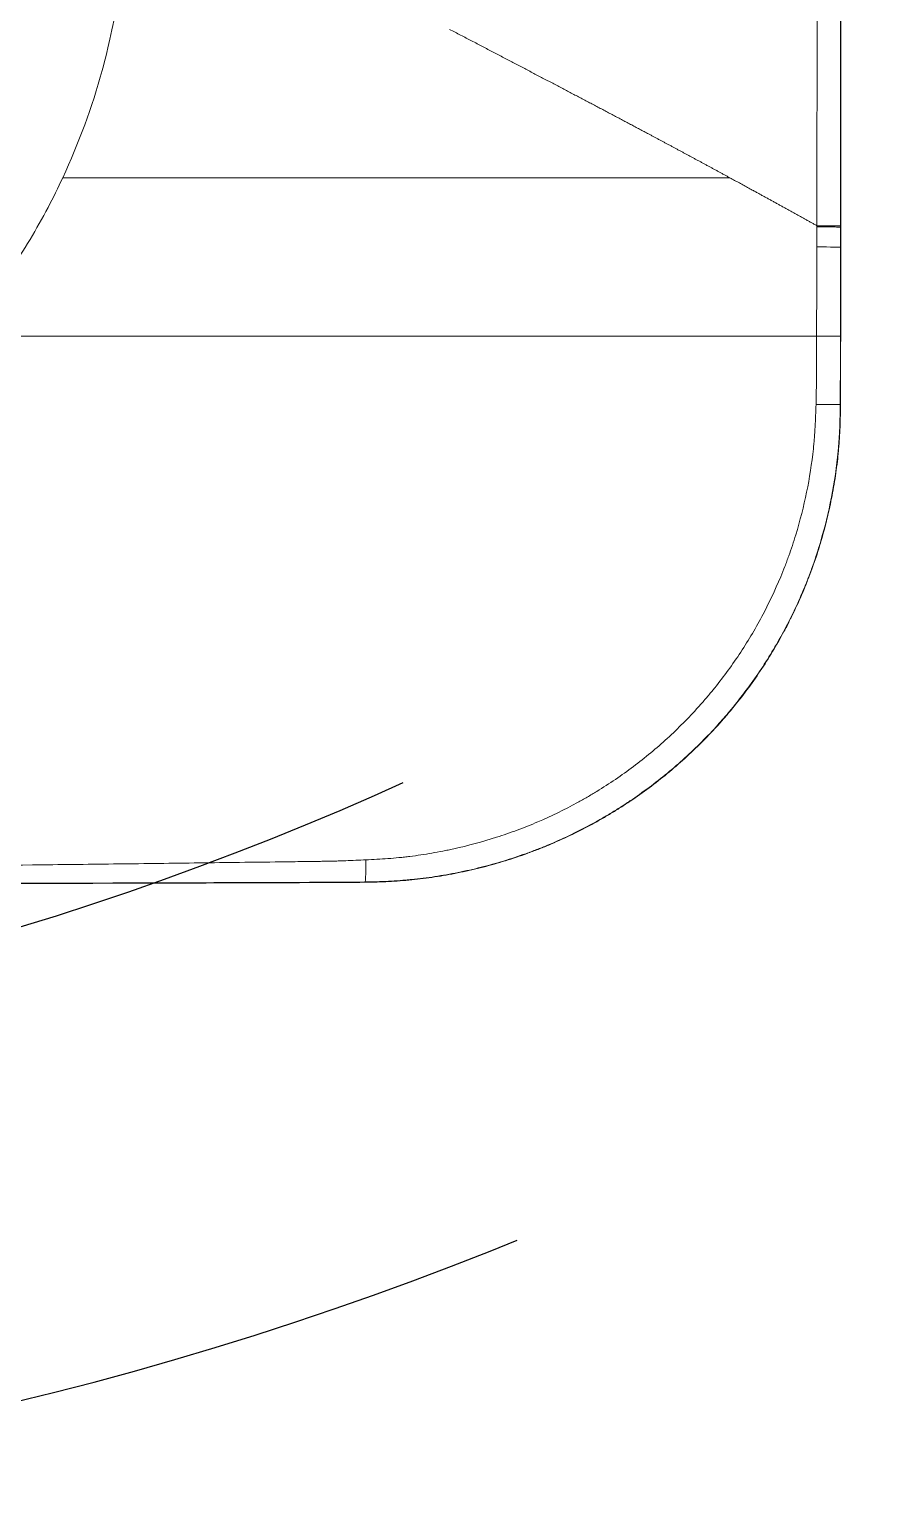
# Model space of a CAD drawing. Header units: inches. Extents: x 3778 to 56227, y -16914 to 35091.
# Drawn here: x 43339.2 to 43391.1, y -13116.6 to -13026.5 of the extents above; entities that cross this region are included whole.
import ezdxf

# ---------------------------------------------------------------- set-up
doc = ezdxf.new("R2010")
doc.units = ezdxf.units.IN
doc.header["$LTSCALE"] = 100
doc.header["$MEASUREMENT"] = 0
doc.linetypes.add('DH-HID2', pattern=[1.2, 0.8, -0.4])
doc.layers.add('2-con', color=2, linetype='Continuous')
doc.layers.add('FU-FURM', color=251, linetype='DH-HID2')
doc.layers.add('mark-B', color=2, linetype='Continuous', lineweight=20)

# ---------------------------------------------------------------- blocks, each defined once
blk = doc.blocks.new('cjscjdeh')
at = {"layer": 'FU-FURM', "color": 8}
for centre, radius, start, end in [((151124.958, 67948.113), 194.252, 270.76696, 358.64347), ((151131.274, 67940.798), 213.601, 270.767, 358.64329)]:
    blk.add_arc(centre, radius, start, end, dxfattribs=at)
blk = doc.blocks.new('무풍1WAY 대형')
at = {"layer": 'mark-B'}
blk.add_line((-704.912, -39.105), (-704.93, -39.105), dxfattribs=at)
blk.add_ellipse((-702.621, -39.106), major_axis=(-2.29, 0.001), ratio=0.007334, start_param=0.013963, end_param=1.194464, dxfattribs=at)
for points, knots in [([(-704.915, -29.147), (-704.908, -28.67), (-704.895, -28.194), (-704.858, -27.482), (-704.843, -27.246), (-704.82, -26.951), (-704.815, -26.892), (-704.805, -26.774), (-704.8, -26.715), (-704.784, -26.538), (-704.773, -26.421), (-704.712, -25.833), (-704.651, -25.366), (-704.509, -24.434), (-704.426, -23.97), (-704.239, -23.047), (-704.134, -22.587), (-703.901, -21.671), (-703.774, -21.216), (-703.496, -20.309), (-703.346, -19.857), (-703.143, -19.295), (-703.102, -19.183), (-703.018, -18.959), (-702.975, -18.848), (-702.846, -18.515), (-702.757, -18.294), (-702.483, -17.636), (-702.29, -17.204), (-701.985, -16.563), (-701.881, -16.351), (-701.668, -15.93), (-701.559, -15.721), (-701.225, -15.098), (-700.992, -14.688), (-700.507, -13.881), (-700.254, -13.482), (-699.729, -12.697), (-699.457, -12.311), (-698.892, -11.549), (-698.599, -11.174), (-698.221, -10.712), (-698.144, -10.62), (-697.99, -10.438), (-697.913, -10.347), (-697.679, -10.076), (-697.522, -9.897), (-697.202, -9.545), (-697.041, -9.371), (-696.714, -9.028), (-696.549, -8.859), (-696.047, -8.357), (-695.705, -8.031), (-695.007, -7.397), (-694.65, -7.089), (-693.922, -6.49), (-693.55, -6.199), (-692.793, -5.634), (-692.407, -5.36), (-691.914, -5.029), (-691.815, -4.964), (-691.617, -4.834), (-691.317, -4.64), (-691.013, -4.452), (-690.706, -4.267), (-690.604, -4.205), (-690.398, -4.085), (-690.088, -3.905), (-689.776, -3.732), (-689.148, -3.395), (-688.303, -2.966), (-687.442, -2.58), (-686.898, -2.353), (-686.789, -2.308), (-686.57, -2.219), (-686.461, -2.176), (-686.131, -2.047), (-685.911, -1.964), (-685.246, -1.723), (-684.799, -1.573), (-684.122, -1.364), (-683.895, -1.296), (-683.44, -1.167), (-683.211, -1.106), (-682.521, -0.928), (-682.058, -0.82), (-681.473, -0.7), (-681.356, -0.676), (-681.121, -0.631), (-680.77, -0.565), (-680.418, -0.505), (-679.714, -0.395), (-679.244, -0.333), (-678.656, -0.27), (-678.539, -0.258), (-678.362, -0.241), (-678.303, -0.235), (-678.186, -0.225), (-677.891, -0.2), (-677.597, -0.18), (-676.889, -0.14), (-676.417, -0.124), (-675.945, -0.115)], [0, 0, 0, 0, 0.03125, 0.03125, 0.046875, 0.046875, 0.050781, 0.050781, 0.054687, 0.054687, 0.0625, 0.0625, 0.09375, 0.09375, 0.125, 0.125, 0.15625, 0.15625, 0.1875, 0.1875, 0.21875, 0.21875, 0.226563, 0.226563, 0.234375, 0.234375, 0.25, 0.25, 0.28125, 0.28125, 0.296875, 0.296875, 0.3125, 0.3125, 0.34375, 0.34375, 0.375, 0.375, 0.40625, 0.40625, 0.4375, 0.4375, 0.445312, 0.445312, 0.453125, 0.453125, 0.46875, 0.46875, 0.484375, 0.484375, 0.5, 0.5, 0.53125, 0.53125, 0.5625, 0.5625, 0.59375, 0.59375, 0.625, 0.625, 0.632812, 0.632812, 0.640625, 0.65625, 0.65625, 0.664062, 0.664062, 0.671875, 0.6875, 0.6875, 0.71875, 0.75, 0.75, 0.757812, 0.757812, 0.765625, 0.765625, 0.78125, 0.78125, 0.8125, 0.8125, 0.828125, 0.828125, 0.84375, 0.84375, 0.875, 0.875, 0.882812, 0.882812, 0.890625, 0.90625, 0.90625, 0.9375, 0.9375, 0.945312, 0.945312, 0.949219, 0.949219, 0.953125, 0.96875, 0.96875, 1, 1, 1, 1]), ([(-704.9, -29.451), (-704.898, -29.21), (-704.895, -28.969), (-704.883, -28.487), (-704.876, -28.247), (-704.855, -27.767), (-704.843, -27.528), (-704.819, -27.17), (-704.81, -27.051), (-704.791, -26.812), (-704.78, -26.693), (-704.679, -25.624), (-704.543, -24.682), (-704.18, -22.814), (-703.953, -21.888), (-703.542, -20.512), (-703.394, -20.056), (-703.193, -19.488), (-703.152, -19.374), (-703.069, -19.148), (-703.027, -19.034), (-702.898, -18.696), (-702.809, -18.472), (-702.353, -17.359), (-701.947, -16.493), (-701.278, -15.23), (-700.811, -14.4), (-700.304, -13.594), (-699.514, -12.402), (-698.947, -11.631), (-698.187, -10.698), (-698.032, -10.513), (-697.717, -10.146), (-697.239, -9.603), (-696.744, -9.081), (-696.068, -8.402), (-695.723, -8.072), (-695.017, -7.431), (-694.656, -7.119), (-693.921, -6.512), (-693.546, -6.218), (-692.781, -5.648), (-692.391, -5.371), (-691.794, -4.971), (-691.593, -4.839), (-691.188, -4.581), (-690.881, -4.391), (-690.57, -4.207), (-690.361, -4.085), (-690.257, -4.024), (-689.942, -3.845), (-689.731, -3.729), (-688.672, -3.16), (-687.807, -2.751), (-686.707, -2.293), (-686.485, -2.205), (-686.041, -2.033), (-685.818, -1.949), (-685.145, -1.708), (-684.693, -1.558), (-683.779, -1.279), (-683.319, -1.151), (-682.39, -0.915), (-681.921, -0.809), (-681.33, -0.69), (-681.211, -0.667), (-680.974, -0.622), (-680.618, -0.557), (-679.786, -0.421), (-679.073, -0.331), (-678.477, -0.27), (-678.358, -0.259), (-678.12, -0.238), (-677.763, -0.209), (-677.405, -0.187), (-676.689, -0.151), (-676.211, -0.138), (-675.733, -0.13)], [0, 0, 0, 0, 0.015625, 0.015625, 0.03125, 0.03125, 0.046875, 0.046875, 0.054688, 0.054688, 0.0625, 0.0625, 0.125, 0.125, 0.1875, 0.1875, 0.21875, 0.21875, 0.226563, 0.226563, 0.234375, 0.234375, 0.25, 0.25, 0.3125, 0.3125, 0.34375, 0.375, 0.375, 0.4375, 0.4375, 0.453125, 0.453125, 0.46875, 0.5, 0.5, 0.53125, 0.53125, 0.5625, 0.5625, 0.59375, 0.59375, 0.625, 0.625, 0.640625, 0.640625, 0.65625, 0.664063, 0.664063, 0.671875, 0.671875, 0.6875, 0.6875, 0.75, 0.75, 0.765625, 0.765625, 0.78125, 0.78125, 0.8125, 0.8125, 0.84375, 0.84375, 0.875, 0.875, 0.882813, 0.882813, 0.890625, 0.90625, 0.9375, 0.9375, 0.945313, 0.945313, 0.953125, 0.96875, 0.96875, 1, 1, 1, 1]), ([(-675.733, -0.13), (-675.737, -0.132), (-675.741, -0.141), (-675.748, -0.175), (-675.751, -0.199), (-675.755, -0.239), (-675.756, -0.248), (-675.758, -0.265), (-675.758, -0.275), (-675.761, -0.305), (-675.762, -0.326), (-675.766, -0.395), (-675.769, -0.448), (-675.773, -0.538), (-675.774, -0.569), (-675.776, -0.635), (-675.777, -0.67), (-675.78, -0.779), (-675.783, -0.933), (-675.785, -1.108), (-675.786, -1.224), (-675.786, -1.247), (-675.787, -1.294), (-675.787, -1.324), (-675.787, -1.355), (-675.787, -1.367), (-675.787, -1.373), (-675.787, -1.391), (-675.787, -1.427), (-675.788, -1.464), (-675.788, -1.489)], [0, 0, 0, 0, 0.125, 0.125, 0.25, 0.25, 0.28125, 0.28125, 0.3125, 0.3125, 0.375, 0.375, 0.5, 0.5, 0.5625, 0.5625, 0.625, 0.625, 0.75, 0.875, 0.875, 0.90625, 0.90625, 0.9375, 0.945312, 0.945312, 0.953125, 0.953125, 0.96875, 1, 1, 1, 1]), ([(-675.734, -0.111), (-674.908, -0.103), (-673.67, -0.095), (-672.432, -0.091), (-671.607, -0.088), (-671.194, -0.087), (-669.956, -0.083), (-668.718, -0.078), (-667.479, -0.074), (-666.654, -0.071), (-666.241, -0.069), (-662.527, -0.057), (-659.225, -0.046), (-649.319, -0.018), (-642.715, -0.006), (-636.111, -0.005)], [0, 0, 0, 0, 0.0625, 0.09375, 0.09375, 0.125, 0.125, 0.1875, 0.21875, 0.21875, 0.25, 0.25, 0.5, 0.5, 1, 1, 1, 1]), ([(-675.733, -0.13), (-675.321, -0.126), (-674.908, -0.122), (-674.289, -0.118), (-674.083, -0.117), (-673.67, -0.115), (-673.464, -0.114), (-672.845, -0.111), (-672.432, -0.11), (-671.607, -0.107), (-671.194, -0.106), (-669.956, -0.102), (-669.13, -0.099), (-667.479, -0.093), (-666.654, -0.09), (-662.527, -0.076), (-659.225, -0.065), (-652.621, -0.047), (-649.319, -0.039), (-644.366, -0.031), (-642.715, -0.029), (-640.239, -0.027), (-639.413, -0.026), (-637.762, -0.025), (-636.937, -0.025), (-636.111, -0.025)], [0, 0, 0, 0, 0.03125, 0.03125, 0.046875, 0.046875, 0.0625, 0.0625, 0.09375, 0.09375, 0.125, 0.125, 0.1875, 0.1875, 0.25, 0.25, 0.5, 0.5, 0.75, 0.75, 0.875, 0.875, 0.9375, 0.9375, 1, 1, 1, 1]), ([(-675.788, -1.489), (-676.239, -1.509), (-676.689, -1.534), (-677.365, -1.585), (-677.59, -1.604), (-677.927, -1.637), (-678.039, -1.649), (-678.264, -1.674), (-678.376, -1.688), (-678.937, -1.758), (-679.386, -1.824), (-680.057, -1.94), (-680.393, -2.001), (-680.728, -2.069), (-680.952, -2.116), (-681.063, -2.14), (-682.066, -2.36), (-682.941, -2.597), (-684.231, -3.011), (-684.657, -3.159), (-685.502, -3.474), (-685.92, -3.642), (-687.164, -4.175), (-687.977, -4.57), (-688.974, -5.116), (-689.173, -5.228), (-689.469, -5.399), (-689.567, -5.457), (-689.763, -5.574), (-689.861, -5.633), (-690.347, -5.93), (-690.729, -6.177), (-691.478, -6.687), (-691.845, -6.95), (-692.566, -7.493), (-692.92, -7.773), (-693.613, -8.35), (-693.953, -8.646), (-694.619, -9.255), (-694.945, -9.568), (-695.582, -10.211), (-695.894, -10.541), (-696.35, -11.048), (-696.501, -11.219), (-696.798, -11.566), (-696.944, -11.741), (-697.663, -12.624), (-698.2, -13.352), (-698.949, -14.478), (-699.189, -14.859), (-699.651, -15.632), (-699.873, -16.024), (-700.51, -17.217), (-700.897, -18.034), (-701.333, -19.084), (-701.418, -19.296), (-701.542, -19.615), (-701.582, -19.722), (-701.662, -19.936), (-701.858, -20.471), (-702.037, -21.009), (-702.435, -22.307), (-702.657, -23.181), (-703.017, -24.944), (-703.155, -25.833), (-703.262, -26.843), (-703.274, -26.955), (-703.295, -27.18), (-703.324, -27.518), (-703.346, -27.857), (-703.384, -28.537), (-703.401, -28.991), (-703.412, -29.447)], [0, 0, 0, 0, 0.03125, 0.03125, 0.046875, 0.046875, 0.054687, 0.054687, 0.0625, 0.0625, 0.09375, 0.09375, 0.109375, 0.117187, 0.117187, 0.125, 0.125, 0.1875, 0.1875, 0.21875, 0.21875, 0.25, 0.25, 0.3125, 0.3125, 0.328125, 0.328125, 0.335937, 0.335937, 0.34375, 0.34375, 0.375, 0.375, 0.40625, 0.40625, 0.4375, 0.4375, 0.46875, 0.46875, 0.5, 0.5, 0.53125, 0.53125, 0.546875, 0.546875, 0.5625, 0.5625, 0.625, 0.625, 0.65625, 0.65625, 0.6875, 0.6875, 0.75, 0.75, 0.765625, 0.765625, 0.773437, 0.773437, 0.78125, 0.8125, 0.8125, 0.875, 0.875, 0.9375, 0.9375, 0.945312, 0.945312, 0.953125, 0.96875, 0.96875, 1, 1, 1, 1]), ([(-636.112, -1.057), (-636.939, -1.058), (-637.765, -1.06), (-639.419, -1.064), (-640.245, -1.067), (-642.725, -1.078), (-644.378, -1.087), (-649.338, -1.121), (-652.645, -1.151), (-657.604, -1.204), (-659.258, -1.223), (-662.564, -1.263), (-664.217, -1.284), (-666.697, -1.316), (-667.523, -1.327), (-669.176, -1.348), (-670.003, -1.359), (-671.243, -1.375), (-671.656, -1.38), (-672.276, -1.388), (-672.586, -1.393), (-672.896, -1.397), (-673.102, -1.4), (-673.206, -1.401), (-673.335, -1.403), (-673.361, -1.403), (-673.412, -1.403), (-673.49, -1.404), (-673.567, -1.406), (-673.722, -1.409), (-673.826, -1.411), (-673.981, -1.416), (-674.032, -1.418), (-674.136, -1.422), (-674.29, -1.429), (-674.445, -1.435), (-674.755, -1.447), (-674.962, -1.456), (-675.375, -1.472), (-675.581, -1.48), (-675.788, -1.489)], [0, 0, 0, 0, 0.0625, 0.0625, 0.125, 0.125, 0.25, 0.25, 0.5, 0.5, 0.625, 0.625, 0.75, 0.75, 0.8125, 0.8125, 0.875, 0.875, 0.90625, 0.90625, 0.921875, 0.929688, 0.929688, 0.9375, 0.9375, 0.939453, 0.939453, 0.941406, 0.945313, 0.945313, 0.953125, 0.953125, 0.957031, 0.957031, 0.960938, 0.96875, 0.96875, 0.984375, 0.984375, 1, 1, 1, 1]), ([(-704.93, -39.105), (-704.929, -37.496), (-704.928, -35.887), (-704.926, -34.077), (-704.926, -33.876), (-704.926, -33.474), (-704.925, -32.87), (-704.925, -31.462), (-704.923, -30.256), (-704.919, -29.451)], [0, 0, 0, 0, 0.5, 0.5, 0.5625, 0.5625, 0.625, 0.75, 1, 1, 1, 1]), ([(-704.907, -33.641), (-704.907, -32.943), (-704.907, -32.244), (-704.906, -31.371), (-704.906, -31.11), (-704.905, -30.848), (-704.905, -30.673), (-704.905, -30.586), (-704.904, -30.149), (-704.902, -29.8), (-704.9, -29.451)], [0, 0, 0, 0, 0.5, 0.5, 0.625, 0.6875, 0.6875, 0.75, 0.75, 1, 1, 1, 1]), ([(-704.9, -29.451), (-704.899, -29.45), (-704.889, -29.45), (-704.851, -29.448), (-704.824, -29.448), (-704.771, -29.447), (-704.751, -29.447), (-704.708, -29.446), (-704.684, -29.446), (-704.608, -29.446), (-704.55, -29.445), (-704.451, -29.445), (-704.416, -29.445), (-704.343, -29.445), (-704.305, -29.445), (-704.186, -29.445), (-704.102, -29.445), (-703.966, -29.445), (-703.92, -29.445), (-703.824, -29.445), (-703.775, -29.446), (-703.674, -29.446), (-703.622, -29.446), (-703.563, -29.446), (-703.557, -29.446), (-703.544, -29.446), (-703.524, -29.446), (-703.479, -29.447), (-703.439, -29.447), (-703.412, -29.447)], [0, 0, 0, 0, 0.125, 0.125, 0.25, 0.25, 0.3125, 0.3125, 0.375, 0.375, 0.5, 0.5, 0.5625, 0.5625, 0.625, 0.625, 0.75, 0.75, 0.8125, 0.8125, 0.875, 0.875, 0.9375, 0.9375, 0.945313, 0.945313, 0.953125, 0.96875, 1, 1, 1, 1]), ([(-703.412, -29.447), (-703.416, -29.622), (-703.42, -29.796), (-703.425, -30.058), (-703.427, -30.146), (-703.43, -30.277), (-703.431, -30.32), (-703.433, -30.408), (-703.434, -30.451), (-703.436, -30.583), (-703.437, -30.67), (-703.438, -30.801), (-703.438, -30.845), (-703.439, -30.932), (-703.44, -31.15), (-703.441, -31.369), (-703.444, -32.243), (-703.446, -32.942), (-703.448, -33.641)], [0, 0, 0, 0, 0.125, 0.125, 0.1875, 0.1875, 0.21875, 0.21875, 0.25, 0.25, 0.3125, 0.3125, 0.34375, 0.34375, 0.375, 0.5, 0.5, 1, 1, 1, 1]), ([(-704.912, -39.105), (-704.911, -38.65), (-704.911, -38.195), (-704.91, -37.284), (-704.91, -36.828), (-704.909, -35.918), (-704.909, -35.462), (-704.908, -34.552), (-704.908, -34.096), (-704.907, -33.641)], [0, 0, 0, 0, 0.25, 0.25, 0.5, 0.5, 0.75, 0.75, 1, 1, 1, 1]), ([(-704.907, -33.641), (-704.906, -33.641), (-704.896, -33.641), (-704.859, -33.641), (-704.833, -33.641), (-704.79, -33.641), (-704.781, -33.641), (-704.761, -33.641), (-704.751, -33.641), (-704.719, -33.641), (-704.696, -33.641), (-704.621, -33.641), (-704.564, -33.641), (-704.468, -33.641), (-704.434, -33.641), (-704.38, -33.641), (-704.362, -33.641), (-704.324, -33.641), (-704.305, -33.641), (-704.208, -33.641), (-704.126, -33.641), (-703.993, -33.641), (-703.947, -33.641), (-703.877, -33.641), (-703.853, -33.641), (-703.805, -33.641), (-703.78, -33.641), (-703.657, -33.641), (-703.554, -33.641), (-703.448, -33.641)], [0, 0, 0, 0, 0.125, 0.125, 0.25, 0.25, 0.28125, 0.28125, 0.3125, 0.3125, 0.375, 0.375, 0.5, 0.5, 0.5625, 0.5625, 0.59375, 0.59375, 0.625, 0.625, 0.75, 0.75, 0.8125, 0.8125, 0.84375, 0.84375, 0.875, 0.875, 1, 1, 1, 1]), ([(-703.448, -33.641), (-703.449, -34.098), (-703.451, -34.554), (-703.453, -35.468), (-703.455, -35.924), (-703.457, -36.838), (-703.458, -37.295), (-703.461, -38.208), (-703.462, -38.665), (-703.463, -39.122)], [0, 0, 0, 0, 0.25, 0.25, 0.5, 0.5, 0.75, 0.75, 1, 1, 1, 1]), ([(-650.859, -33.641), (-651.416, -33.641), (-651.974, -33.641), (-653.088, -33.641), (-654.759, -33.641), (-656.429, -33.641), (-658.654, -33.641), (-659.767, -33.641), (-661.991, -33.641), (-663.103, -33.641), (-665.325, -33.641), (-666.436, -33.641), (-668.656, -33.641), (-669.766, -33.641), (-671.984, -33.641), (-673.092, -33.641), (-674.754, -33.641), (-675.308, -33.641), (-676.415, -33.641), (-676.969, -33.641), (-677.799, -33.641), (-678.075, -33.641), (-678.628, -33.641), (-678.904, -33.641), (-679.733, -33.641), (-680.285, -33.641), (-681.939, -33.641), (-683.039, -33.641), (-685.234, -33.641), (-686.329, -33.641), (-688.512, -33.641), (-689.601, -33.641), (-690.959, -33.641), (-691.23, -33.641), (-691.772, -33.641), (-692.583, -33.641), (-693.392, -33.641), (-695.004, -33.641), (-696.074, -33.641), (-697.402, -33.641), (-697.668, -33.641), (-698.197, -33.641), (-698.462, -33.641), (-699.254, -33.641), (-699.781, -33.641), (-701.359, -33.641), (-702.406, -33.641), (-703.448, -33.641)], [0, 0, 0, 0, 0.03125, 0.03125, 0.0625, 0.125, 0.125, 0.1875, 0.1875, 0.25, 0.25, 0.3125, 0.3125, 0.375, 0.375, 0.4375, 0.4375, 0.46875, 0.46875, 0.5, 0.5, 0.515625, 0.515625, 0.53125, 0.53125, 0.5625, 0.5625, 0.625, 0.625, 0.6875, 0.6875, 0.75, 0.75, 0.765625, 0.765625, 0.78125, 0.8125, 0.8125, 0.875, 0.875, 0.890625, 0.890625, 0.90625, 0.90625, 0.9375, 0.9375, 1, 1, 1, 1]), ([(-650.859, -33.641), (-650.981, -33.78), (-651.347, -34.207), (-651.945, -34.931), (-652.875, -36.121), (-654.414, -38.269), (-655.925, -40.796), (-656.895, -42.754), (-657.18, -43.366)], [0, 0, 0, 0, 0.047628, 0.144936, 0.242244, 0.436861, 0.826093, 1, 1, 1, 1]), ([(-704.93, -40.337), (-704.93, -40.13), (-704.93, -39.922), (-704.93, -39.512), (-704.93, -39.309), (-704.93, -39.105)], [0, 0, 0, 0, 0.505069, 0.505069, 1, 1, 1, 1]), ([(-704.912, -40.337), (-704.912, -40.132), (-704.912, -39.926), (-704.912, -39.516), (-704.912, -39.311), (-704.912, -39.105), (-704.912, -39.105), (-704.912, -39.105)], [0, 0, 0, 0, 0.499983, 0.499983, 0.999967, 0.999967, 1, 1, 1, 1]), ([(-703.463, -39.122), (-703.463, -39.122), (-703.463, -39.123), (-703.464, -39.33), (-703.464, -39.536), (-703.465, -39.846), (-703.465, -39.95), (-703.465, -40.154), (-703.466, -40.254), (-703.466, -40.354)], [0, 0, 0, 0, 0.001631, 0.001631, 0.503325, 0.503325, 0.756014, 0.756014, 1, 1, 1, 1]), ([(-705, -439.079), (-704.996, -405.857), (-704.991, -372.634), (-704.981, -306.189), (-704.975, -272.967), (-704.962, -206.522), (-704.954, -173.3), (-704.94, -123.466), (-704.935, -106.854), (-704.924, -73.632), (-704.919, -57.021), (-704.912, -40.409)], [0, 0, 0, 0, 0.25, 0.25, 0.5, 0.5, 0.75, 0.75, 0.875, 0.875, 1, 1, 1, 1]), ([(-704.912, -40.337), (-704.911, -40.338), (-704.901, -40.339), (-704.865, -40.341), (-704.838, -40.341), (-704.77, -40.343), (-704.728, -40.344), (-704.628, -40.346), (-704.571, -40.347), (-704.444, -40.348), (-704.373, -40.349), (-704.219, -40.35), (-704.136, -40.351), (-703.96, -40.352), (-703.867, -40.352), (-703.672, -40.353), (-703.57, -40.354), (-703.466, -40.354)], [0, 0, 0, 0, 0.125, 0.125, 0.25, 0.25, 0.375, 0.375, 0.5, 0.5, 0.625, 0.625, 0.75, 0.75, 0.875, 0.875, 1, 1, 1, 1]), ([(-704.912, -40.409), (-704.911, -40.41), (-704.901, -40.411), (-704.865, -40.413), (-704.838, -40.414), (-704.77, -40.416), (-704.728, -40.416), (-704.629, -40.418), (-704.571, -40.419), (-704.444, -40.42), (-704.373, -40.421), (-704.219, -40.422), (-704.136, -40.423), (-703.96, -40.424), (-703.867, -40.425), (-703.672, -40.426), (-703.571, -40.426), (-703.466, -40.427)], [0, 0, 0, 0, 0.125, 0.125, 0.25, 0.25, 0.375, 0.375, 0.5, 0.5, 0.625, 0.625, 0.75, 0.75, 0.875, 0.875, 1, 1, 1, 1]), ([(-703.466, -40.427), (-703.484, -57.038), (-703.501, -73.649), (-703.53, -106.872), (-703.542, -123.483), (-703.577, -173.316), (-703.595, -206.539), (-703.623, -272.984), (-703.634, -306.206), (-703.651, -372.651), (-703.658, -405.873), (-703.663, -439.096)], [0, 0, 0, 0, 0.125, 0.125, 0.25, 0.25, 0.5, 0.5, 0.75, 0.75, 1, 1, 1, 1]), ([(-703.466, -40.354), (-703.466, -40.378), (-703.466, -40.402), (-703.466, -40.427), (-703.466, -40.427), (-703.466, -40.427)], [0, 0, 0, 0, 0.999421, 0.999421, 1, 1, 1, 1]), ([(-698.129, -43.366), (-698.225, -43.313), (-698.418, -43.209), (-698.707, -43.051), (-698.996, -42.893), (-699.285, -42.735), (-699.542, -42.595), (-699.765, -42.472), (-699.955, -42.368), (-700.145, -42.264), (-700.334, -42.16), (-700.523, -42.056), (-700.711, -41.953), (-700.899, -41.85), (-701.086, -41.747), (-701.272, -41.644), (-701.458, -41.541), (-701.643, -41.439), (-701.828, -41.337), (-702.012, -41.235), (-702.196, -41.133), (-702.379, -41.031), (-702.561, -40.93), (-702.743, -40.829), (-702.925, -40.728), (-703.106, -40.627), (-703.286, -40.527), (-703.406, -40.46), (-703.466, -40.427)], [0, 0, 0, 0, 0.05367, 0.107426, 0.161269, 0.215199, 0.269216, 0.304851, 0.340401, 0.375869, 0.411252, 0.446552, 0.481768, 0.5169, 0.551949, 0.586914, 0.621796, 0.656594, 0.691309, 0.725941, 0.760489, 0.794954, 0.829336, 0.863635, 0.897851, 0.931983, 0.966033, 1, 1, 1, 1]), ([(-698.129, -43.366), (-697.305, -43.366), (-696.479, -43.366), (-694.822, -43.366), (-693.991, -43.366), (-691.49, -43.366), (-689.812, -43.366), (-687.281, -43.366), (-686.435, -43.366), (-685.161, -43.366), (-684.736, -43.366), (-683.885, -43.366), (-683.459, -43.366), (-682.606, -43.366), (-682.179, -43.366), (-681.538, -43.366), (-681.324, -43.366), (-680.896, -43.366), (-680.682, -43.366), (-680.253, -43.366), (-680.039, -43.366), (-679.611, -43.366), (-679.396, -43.366), (-678.753, -43.366), (-678.324, -43.366), (-676.178, -43.366), (-674.458, -43.366), (-671.875, -43.366), (-671.013, -43.366), (-669.287, -43.366), (-668.424, -43.366), (-666.698, -43.366), (-665.834, -43.366), (-664.105, -43.366), (-663.24, -43.366), (-660.645, -43.366), (-658.913, -43.366), (-657.18, -43.366)], [0, 0, 0, 0, 0.0625, 0.0625, 0.125, 0.125, 0.25, 0.25, 0.3125, 0.3125, 0.34375, 0.34375, 0.375, 0.375, 0.40625, 0.40625, 0.421875, 0.421875, 0.4375, 0.4375, 0.453125, 0.453125, 0.46875, 0.46875, 0.5, 0.5, 0.625, 0.625, 0.6875, 0.6875, 0.75, 0.75, 0.8125, 0.8125, 0.875, 0.875, 1, 1, 1, 1]), ([(-680.924, -52.48), (-681.038, -52.421), (-681.264, -52.302), (-681.603, -52.125), (-681.94, -51.949), (-682.275, -51.774), (-682.609, -51.6), (-682.94, -51.426), (-683.27, -51.253), (-683.599, -51.082), (-683.926, -50.911), (-684.251, -50.741), (-684.574, -50.572), (-684.895, -50.403), (-685.215, -50.236), (-685.533, -50.069), (-685.85, -49.904), (-686.164, -49.739), (-686.477, -49.575), (-686.789, -49.412), (-687.098, -49.249), (-687.406, -49.088), (-687.712, -48.927), (-688.017, -48.767), (-688.319, -48.608), (-688.62, -48.449), (-688.92, -48.292), (-689.218, -48.135), (-689.513, -47.979), (-689.808, -47.824), (-690.1, -47.669), (-690.391, -47.515), (-690.68, -47.363), (-690.968, -47.21), (-691.254, -47.059), (-691.538, -46.908), (-691.82, -46.759), (-692.101, -46.609), (-692.38, -46.461), (-692.657, -46.313), (-692.933, -46.166), (-693.172, -46.039), (-693.376, -45.93), (-693.544, -45.84), (-693.713, -45.749), (-693.882, -45.659), (-694.051, -45.569), (-694.22, -45.478), (-694.389, -45.387), (-694.558, -45.297), (-694.727, -45.206), (-694.896, -45.115), (-695.066, -45.024), (-695.235, -44.932), (-695.405, -44.841), (-695.574, -44.75), (-695.744, -44.658), (-695.914, -44.566), (-696.084, -44.475), (-696.254, -44.383), (-696.424, -44.291), (-696.594, -44.199), (-696.764, -44.107), (-696.935, -44.015), (-697.105, -43.922), (-697.275, -43.83), (-697.446, -43.737), (-697.617, -43.644), (-697.787, -43.552), (-697.958, -43.459), (-698.072, -43.397), (-698.129, -43.366)], [0, 0, 0, 0, 0.01948, 0.03887, 0.058169, 0.077379, 0.096499, 0.115529, 0.13447, 0.153321, 0.172083, 0.190756, 0.209339, 0.227833, 0.246238, 0.264554, 0.282782, 0.30092, 0.318971, 0.336932, 0.354805, 0.37259, 0.390286, 0.407895, 0.425415, 0.442847, 0.460192, 0.477448, 0.494617, 0.511698, 0.528692, 0.545598, 0.562416, 0.579148, 0.595792, 0.612349, 0.628818, 0.645201, 0.661497, 0.677706, 0.693828, 0.709864, 0.719735, 0.729615, 0.739505, 0.749404, 0.759313, 0.769232, 0.77916, 0.789097, 0.799044, 0.809001, 0.818967, 0.828943, 0.838928, 0.848923, 0.858927, 0.868941, 0.878965, 0.888998, 0.899041, 0.909094, 0.919156, 0.929227, 0.939309, 0.9494, 0.959501, 0.969611, 0.979731, 0.989861, 1, 1, 1, 1]), ([(-657.18, -43.366), (-658.17, -45.492), (-659.503, -49.125), (-660.638, -54.378), (-661.023, -58.14), (-661.084, -60.991), (-661.048, -62.33), (-661.02, -62.913)], [0, 0, 0, 0, 0.34983, 0.57506, 0.800291, 0.912906, 1, 1, 1, 1])]:
    blk.add_open_spline(points, degree=3, knots=knots, dxfattribs=at)
for points, degree in [([(-675.945, -0.115), (-675.875, -0.114), (-675.804, -0.112), (-675.734, -0.111)], 3), ([(-675.733, -0.13), (-675.734, -0.111)], 1), ([(-704.919, -29.451), (-704.918, -29.35), (-704.917, -29.249), (-704.915, -29.147)], 3), ([(-704.9, -29.451), (-704.919, -29.451)], 1), ([(-704.93, -39.105), (-704.93, -39.105), (-704.93, -39.105), (-704.93, -39.105)], 3), ([(-705.016, -439.185), (-705, -306.236), (-704.981, -173.287), (-704.93, -40.337)], 3), ([(-704.93, -40.337), (-704.912, -40.337)], 1), ([(-704.912, -40.409), (-704.912, -40.385), (-704.912, -40.361), (-704.912, -40.337)], 3)]:
    blk.add_open_spline(points, degree=degree, dxfattribs=at)
blk = doc.blocks.new('dpdjzjs')
at = {"layer": 'mark-B', "rotation": 180}
blk.add_blockref('무풍1WAY 대형', (178654.915, 88751.491), dxfattribs=at)

msp = doc.modelspace()

# ---------------------------------------------------------------- block references
msp.add_blockref('cjscjdeh', (-107842.967, -80843.836))
at = {"layer": '2-con'}
msp.add_blockref('dpdjzjs', (-135970.865, -101830.442), dxfattribs=at)

doc.saveas('drawing.dxf')
